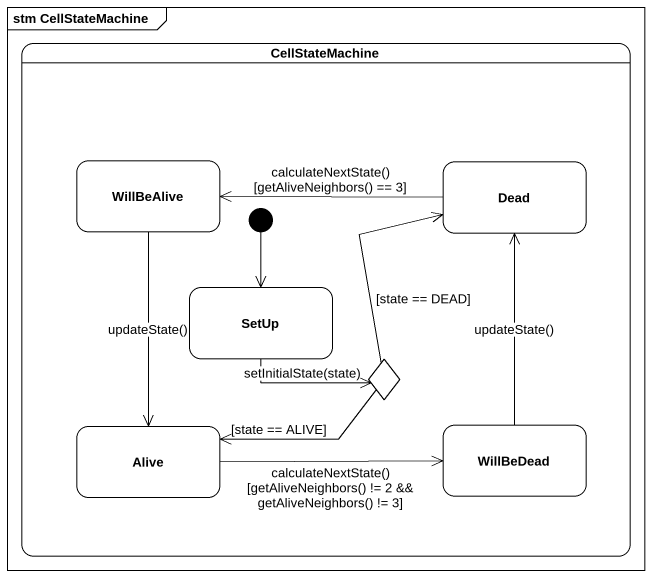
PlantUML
@startuml
mainframe stm CellStateMachine
hide empty description
state CellStateMachine {
  state WillBeAlive
  state Dead
  state SetUp
  state choice1 <<choice>>
  state Alive
  state WillBeDead
  [*] --> SetUp
}
WillBeAlive --> Alive : updateState()
Dead -left-> WillBeAlive : calculateNextState() [getAliveNeighbors() == 3]
SetUp -right-> choice1 : setInitialState(state)
choice1 -up-> Dead : [state == DEAD]
choice1 -left-> Alive : [state == ALIVE]
Alive -right-> WillBeDead : calculateNextState() [getAliveNeighbors() != 2 && getAliveNeighbors() != 3]
WillBeDead -up-> Dead : updateState()
@enduml
